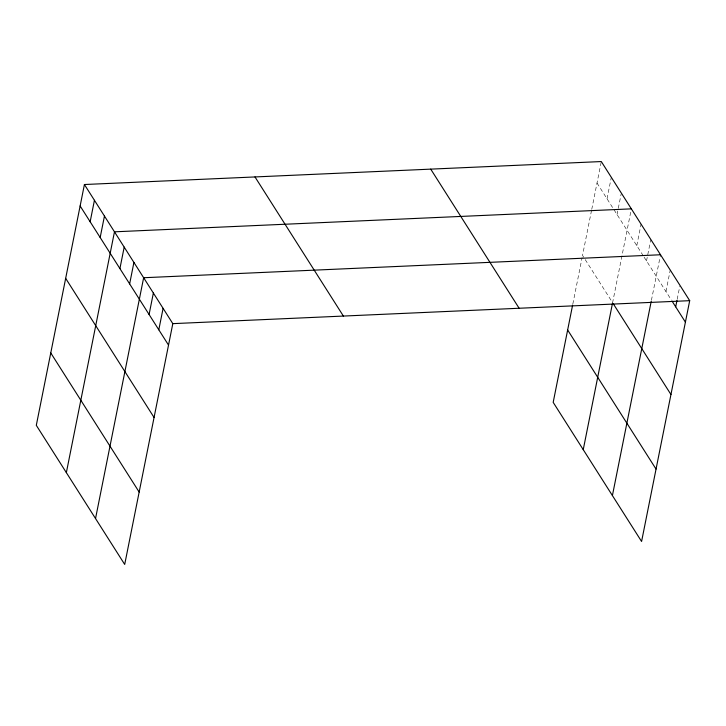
<?xml version="1.0" encoding="UTF-8"?>
<svg xmlns="http://www.w3.org/2000/svg" width="726" height="726" viewBox="0 0 726 726"><rect width="100%" height="100%" fill="white"/><g stroke="black" fill="none" stroke-linecap="round" stroke-linejoin="round"><path stroke-width="0.54" stroke-dasharray="3.63 2.72" d="M572.823 304.04L582.116 257.558M591.527 210.431L582.542 255.398L612.599 302.697L631.357 208.852M591.754 209.333L601.3 161.553M607.027 198.779L611.319 177.316M617.046 214.551L621.12 194.16M636.793 245.624L641.076 224.153M646.512 260.924L650.805 239.453M651.413 300.355L660.315 255.833M665.96 291.534L670.252 270.063M677.186 299.321L679.763 286.443M597.008 183.016L643.472 256.142M644.08 257.095L671.432 300.137"/><path stroke-width="1.09" d="M84.416 184.522L36.3 425.327L124.7 564.447L172.815 323.642L84.416 184.522L601.3 161.553L689.7 300.673L641.584 541.478L553.185 402.358L572.614 305.12M90.151 221.757L94.434 200.285M100.17 237.52L104.453 216.058M66.356 472.626L114.472 231.821L631.357 208.852M119.908 268.593L124.2 247.121M129.636 283.893L133.92 262.431M95.533 518.536L143.648 277.731L660.524 254.762M149.084 314.503L153.368 293.032M158.803 329.804L163.096 308.341M583.241 449.657L612.39 303.786M612.408 495.568L651.195 301.453M675.688 306.835L676.977 300.392M172.815 323.642L689.7 300.673M672.04 301.09L685.408 322.135M613.207 303.659L670.951 394.517M567.641 329.976L656.041 469.096M430.727 169.131L519.126 308.251M254.989 176.935L343.389 316.064M80.132 205.984L168.532 345.104M65.667 278.367L154.066 417.486M50.766 352.945L139.165 492.065"/></g></svg>
